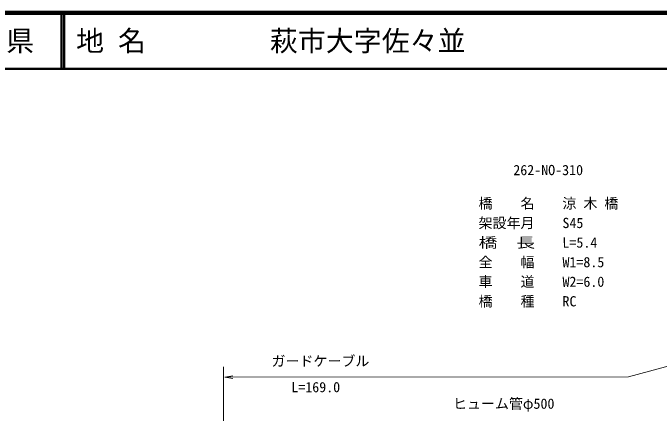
# Model space of a CAD drawing. Units: millimetres, scale not verified. Extents: x 40000 to 680000, y 20000 to 380000.
# Drawn here: x 359086 to 474622, y 308473 to 380000 of the extents above; entities that cross this region are included whole.
import ezdxf
from ezdxf.enums import TextEntityAlignment as Align

# ---------------------------------------------------------------- set-up
doc = ezdxf.new("R2010")
doc.units = ezdxf.units.MM
doc.header["$LTSCALE"] = 1000
for name, color, linetype, lineweight in [('M-STR-STR1', 1, 'Continuous', 13), ('M-TTL', 7, 'Continuous', 13), ('M-TTL-LINE', 7, 'Continuous', 50), ('M-TTL-TXT', 7, 'Continuous', 13)]:
    doc.layers.add(name, color=color, linetype=linetype, lineweight=lineweight)
doc.styles.add('ＭＳ ゴシック', font='')
doc.styles.get('ＭＳ ゴシック').set_extended_font_data('MS Gothic')

# ---------------------------------------------------------------- blocks, each defined once
blk = doc.blocks.new('open_arrow')
at = {"color": 0, "linetype": 'Continuous', "lineweight": -2}
blk.add_lwpolyline([(7.5, 1.25), (0, 0), (7.5, -1.25)], dxfattribs=at)

msp = doc.modelspace()

# ---------------------------------------------------------------- linework, layer by layer
at = {"layer": 'M-TTL', "color": 2, "lineweight": 140}
msp.add_line((680000, 380000), (40000, 380000), dxfattribs=at)
at = {"layer": 'M-TTL-LINE'}
for p, q in [((367750, 380000), (367750, 370000)), ((368250, 380000), (368250, 370000)), ((40000, 370000), (680000, 370000))]:
    msp.add_line(p, q, dxfattribs=at)
at = {"layer": 'M-TTL-TXT'}
for p, q in [((469168, 314955), (544816, 335681)), ((396762, 289101), (396748, 316720)), ((396974, 314916), (469168, 314955))]:
    msp.add_line(p, q, dxfattribs=at)

# ---------------------------------------------------------------- block references
at = {"layer": 'M-TTL-TXT', "xscale": 193, "yscale": 193}
msp.add_blockref('open_arrow', (396974, 314916), dxfattribs=at)

# ---------------------------------------------------------------- texts
at = {"layer": 'M-STR-STR1', "style": 'ＭＳ ゴシック'}
for s, p in [('262-NO-310', (448561, 350448)), ('橋\u3000\u3000名', (442343, 344480)), ('涼 木 橋', (457343, 344488)), ('架設年月', (442344, 340980)), ('S45', (457344, 340988)), ('L=5.4', (457346, 337488)), ('全\u3000\u3000幅', (442348, 333980)), ('W1=8.5', (457348, 333988)), ('車\u3000\u3000道', (442350, 330480)), ('W2=6.0', (457350, 330488)), ('橋\u3000\u3000種', (442352, 326980)), ('RC', (457352, 326988))]:
    msp.add_text(s, height=1833, rotation=0.031, dxfattribs=at).set_placement(p, align=Align.BOTTOM_LEFT)
at = {"layer": 'M-STR-STR1', "style": 'ＭＳ ゴシック', "width": 1.35}
msp.add_text('橋  長', height=1833, rotation=0.031, dxfattribs=at).set_placement((442346, 337480), align=Align.BOTTOM_LEFT)
at = {"layer": 'M-TTL-TXT', "style": 'ＭＳ ゴシック'}
msp.add_text('山\u3000口\u3000県', height=3666, dxfattribs=at).set_placement((350375, 375000), align=Align.MIDDLE_CENTER)
for s, p in [('地 名', (370380, 375000)), ('萩市大字佐々並', (405024, 375000))]:
    msp.add_text(s, height=3666, dxfattribs=at).set_placement(p, align=Align.MIDDLE_LEFT)
for s, p in [('ガードケーブル', (405320, 316298)), ('L=169.0', (408869, 311647)), ('ヒューム管φ500', (437773, 308682))]:
    msp.add_text(s, height=1833, rotation=0.031, dxfattribs=at).set_placement(p, align=Align.BOTTOM_LEFT)

doc.saveas('drawing.dxf')
